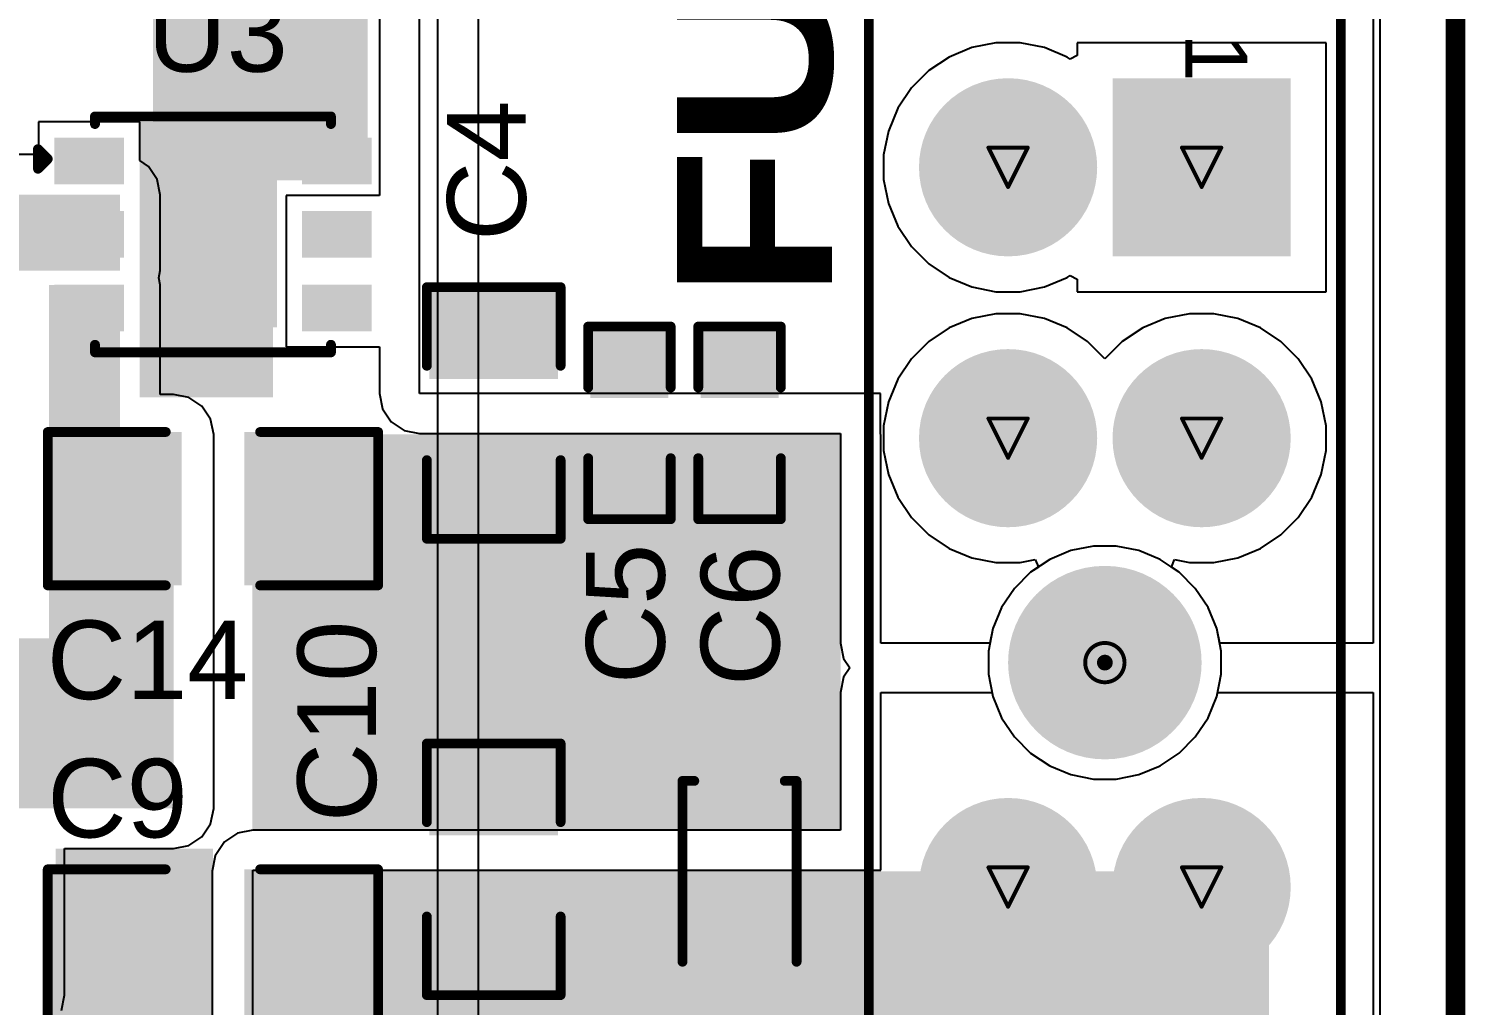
# Model space of a CAD drawing. Header units: inches. Extents: x -5 to 5258, y -4 to 5281.
# Drawn here: x 57.56 to 76.12, y 56.66 to 69.28 of the extents above; entities that cross this region are included whole.
import ezdxf

# ---------------------------------------------------------------- set-up
doc = ezdxf.new("R2010")
doc.units = ezdxf.units.IN
for name, color, linetype in [('Board Outline', 216, 'Continuous'), ('Bottom Layer', 5, 'Continuous'), ('Bottom Solder', 6, 'Continuous'), ('Drill Drawing', 1, 'Continuous'), ('Multi-Layer', 9, 'Continuous'), ('Pad Holes', 156, 'Continuous'), ('Top Layer', 1, 'Continuous'), ('Top Overlay', 2, 'Continuous'), ('Top Paste', 8, 'Continuous'), ('Top Solder', 216, 'Continuous')]:
    doc.layers.add(name, color=color, linetype=linetype)
doc.styles.add('Arial', font='', dxfattribs={"height": 0.2})
doc.styles.add('Arial Black_Bold', font='', dxfattribs={"height": 0.2})
doc.styles.get('Arial').set_extended_font_data('Arial')
doc.styles.get('Arial Black_Bold').set_extended_font_data('Arial Black', bold=True)

# ---------------------------------------------------------------- blocks, each defined once
blk = doc.blocks.new('DFN_6_3_3__12')
at = {"layer": 'Top Layer'}
for points in [[(-1.2, 1.2), (-1.2, 0.7), (-2, 0.7), (-2, 1.2)], [(0.775, 1.15), (0.775, -1.15), (-0.775, -1.15), (-0.775, 1.15)], [(2, 1.2), (2, 0.7), (1.2, 0.7), (1.2, 1.2)], [(-1.2, 0.25), (-1.2, -0.25), (-2, -0.25), (-2, 0.25)], [(2, 0.25), (2, -0.25), (1.2, -0.25), (1.2, 0.25)], [(-1.2, -0.7), (-1.2, -1.2), (-2, -1.2), (-2, -0.7)], [(2, -0.7), (2, -1.2), (1.2, -1.2), (1.2, -0.7)]]:
    blk.add_hatch(color=1, dxfattribs=at).paths.add_polyline_path(points)
at = {"layer": 'Top Paste'}
for points in [[(-1.2, 1.2), (-1.2, 0.7), (-2, 0.7), (-2, 1.2)], [(0.775, 1.15), (0.775, -1.15), (-0.775, -1.15), (-0.775, 1.15)], [(2, 1.2), (2, 0.7), (1.2, 0.7), (1.2, 1.2)], [(-1.2, 0.25), (-1.2, -0.25), (-2, -0.25), (-2, 0.25)], [(2, 0.25), (2, -0.25), (1.2, -0.25), (1.2, 0.25)], [(-1.2, -0.7), (-1.2, -1.2), (-2, -1.2), (-2, -0.7)], [(2, -0.7), (2, -1.2), (1.2, -1.2), (1.2, -0.7)]]:
    blk.add_hatch(color=8, dxfattribs=at).paths.add_polyline_path(points)
at = {"layer": 'Top Solder'}
for points in [[(-1.149, 1.251), (-1.149, 0.649), (-2.051, 0.649), (-2.051, 1.251)], [(0.826, 1.201), (0.826, -1.201), (-0.826, -1.201), (-0.826, 1.201)], [(2.051, 1.251), (2.051, 0.649), (1.149, 0.649), (1.149, 1.251)], [(-1.149, 0.301), (-1.149, -0.301), (-2.051, -0.301), (-2.051, 0.301)], [(2.051, 0.301), (2.051, -0.301), (1.149, -0.301), (1.149, 0.301)], [(-1.149, -0.649), (-1.149, -1.251), (-2.051, -1.251), (-2.051, -0.649)], [(2.051, -0.649), (2.051, -1.251), (1.149, -1.251), (1.149, -0.649)]]:
    blk.add_hatch(color=216, dxfattribs=at).paths.add_polyline_path(points)
at = {"layer": 'Top Overlay'}
for points in [[(-1.524, 1.524, 0.127, 0.127, 0), (0.381, 1.524, 0.127, 0.127, 0)], [(-1.524, 1.426, 0.127, 0.127, 0), (-1.524, 1.524, 0.127, 0.127, 0)], [(0.254, 1.524, 0.127, 0.127, 0), (1.524, 1.524, 0.127, 0.127, 0)], [(1.524, 1.426, 0.127, 0.127, 0), (1.524, 1.524, 0.127, 0.127, 0)], [(-2.26, 1.102, 0.127, 0.127, 0), (-2.133, 0.975, 0.127, 0.127, 0)], [(-2.26, 0.848, 0.127, 0.127, 0), (-2.26, 1.102, 0.127, 0.127, 0)], [(-2.26, 0.848, 0.127, 0.127, 0), (-2.133, 0.975, 0.127, 0.127, 0)], [(-1.524, -1.524, 0.127, 0.127, 0), (-1.524, -1.426, 0.127, 0.127, 0)], [(-1.524, -1.524, 0.127, 0.127, 0), (1.524, -1.524, 0.127, 0.127, 0)], [(1.524, -1.426, 0.127, 0.127, 0), (1.524, -1.524, 0.127, 0.127, 0)]]:
    blk.add_lwpolyline(points, format="xyseb", dxfattribs=at)
for points in [[(-1.556, 1.524, 0.0635, 0.0635, 1), (-1.492, 1.524, 0.0635, 0.0635, 1)], [(-1.556, 1.524, 0.0635, 0.0635, 1), (-1.492, 1.524, 0.0635, 0.0635, 1)], [(-1.556, 1.426, 0.0635, 0.0635, 1), (-1.492, 1.426, 0.0635, 0.0635, 1)], [(0.222, 1.524, 0.0635, 0.0635, 1), (0.286, 1.524, 0.0635, 0.0635, 1)], [(0.349, 1.524, 0.0635, 0.0635, 1), (0.413, 1.524, 0.0635, 0.0635, 1)], [(1.492, 1.524, 0.0635, 0.0635, 1), (1.556, 1.524, 0.0635, 0.0635, 1)], [(1.492, 1.524, 0.0635, 0.0635, 1), (1.556, 1.524, 0.0635, 0.0635, 1)], [(1.492, 1.426, 0.0635, 0.0635, 1), (1.556, 1.426, 0.0635, 0.0635, 1)], [(-2.292, 1.102, 0.0635, 0.0635, 1), (-2.229, 1.102, 0.0635, 0.0635, 1)], [(-2.292, 1.102, 0.0635, 0.0635, 1), (-2.229, 1.102, 0.0635, 0.0635, 1)], [(-2.165, 0.975, 0.0635, 0.0635, 1), (-2.102, 0.975, 0.0635, 0.0635, 1)], [(-2.165, 0.975, 0.0635, 0.0635, 1), (-2.102, 0.975, 0.0635, 0.0635, 1)], [(-2.292, 0.848, 0.0635, 0.0635, 1), (-2.229, 0.848, 0.0635, 0.0635, 1)], [(-2.292, 0.848, 0.0635, 0.0635, 1), (-2.229, 0.848, 0.0635, 0.0635, 1)], [(-1.556, -1.426, 0.0635, 0.0635, 1), (-1.492, -1.426, 0.0635, 0.0635, 1)], [(-1.556, -1.524, 0.0635, 0.0635, 1), (-1.492, -1.524, 0.0635, 0.0635, 1)], [(-1.556, -1.524, 0.0635, 0.0635, 1), (-1.492, -1.524, 0.0635, 0.0635, 1)], [(1.492, -1.426, 0.0635, 0.0635, 1), (1.556, -1.426, 0.0635, 0.0635, 1)], [(1.492, -1.524, 0.0635, 0.0635, 1), (1.556, -1.524, 0.0635, 0.0635, 1)], [(1.492, -1.524, 0.0635, 0.0635, 1), (1.556, -1.524, 0.0635, 0.0635, 1)]]:
    blk.add_lwpolyline(points, format="xyseb", close=True, dxfattribs=at)
blk = doc.blocks.new('178_6165_0002_116')
at = {"layer": 'Bottom Layer'}
blk.add_hatch(color=5, dxfattribs=at).paths.add_polyline_path([(-7.5, 2.35), (-5.3, 2.35), (-5.3, 0.15), (-7.5, 0.15)])
h = blk.add_hatch(color=5, dxfattribs=at)
edge = h.paths.add_edge_path()
edge.add_arc((-2.9, 1.25), 1.1, 0, 360)
h = blk.add_hatch(color=5, dxfattribs=at)
edge = h.paths.add_edge_path()
edge.add_arc((2.9, 1.25), 1.1, 0, 360)
h = blk.add_hatch(color=5, dxfattribs=at)
edge = h.paths.add_edge_path()
edge.add_arc((-6.4, -1.25), 1.1, 0, 360)
h = blk.add_hatch(color=5, dxfattribs=at)
edge = h.paths.add_edge_path()
edge.add_arc((-2.9, -1.25), 1.1, 0, 360)
h = blk.add_hatch(color=5, dxfattribs=at)
edge = h.paths.add_edge_path()
edge.add_arc((2.9, -1.25), 1.1, 0, 360)
at = {"layer": 'Bottom Solder'}
blk.add_hatch(color=6, dxfattribs=at).paths.add_polyline_path([(-7.551, 2.401), (-5.249, 2.401), (-5.249, 0.099), (-7.551, 0.099)])
h = blk.add_hatch(color=6, dxfattribs=at)
edge = h.paths.add_edge_path()
edge.add_arc((-2.9, 1.25), 1.151, 0, 360)
h = blk.add_hatch(color=6, dxfattribs=at)
edge = h.paths.add_edge_path()
edge.add_arc((2.9, 1.25), 1.151, 0, 360)
h = blk.add_hatch(color=6, dxfattribs=at)
edge = h.paths.add_edge_path()
edge.add_arc((0, 0), 0.102, 0, 360)
h = blk.add_hatch(color=6, dxfattribs=at)
edge = h.paths.add_edge_path()
edge.add_arc((-6.4, -1.25), 1.151, 0, 360)
h = blk.add_hatch(color=6, dxfattribs=at)
edge = h.paths.add_edge_path()
edge.add_arc((-2.9, -1.25), 1.151, 0, 360)
h = blk.add_hatch(color=6, dxfattribs=at)
edge = h.paths.add_edge_path()
edge.add_arc((2.9, -1.25), 1.151, 0, 360)
at = {"layer": 'Multi-Layer'}
blk.add_hatch(color=9, dxfattribs=at).paths.add_polyline_path([(-7.5, 2.35), (-5.3, 2.35), (-5.3, 0.15), (-7.5, 0.15)])
h = blk.add_hatch(color=9, dxfattribs=at)
edge = h.paths.add_edge_path()
edge.add_arc((-2.9, 1.25), 1.1, 0, 360)
h = blk.add_hatch(color=9, dxfattribs=at)
edge = h.paths.add_edge_path()
edge.add_arc((2.9, 1.25), 1.1, 0, 360)
h = blk.add_hatch(color=9, dxfattribs=at)
edge = h.paths.add_edge_path()
edge.add_arc((-6.4, -1.25), 1.1, 0, 360)
h = blk.add_hatch(color=9, dxfattribs=at)
edge = h.paths.add_edge_path()
edge.add_arc((-2.9, -1.25), 1.1, 0, 360)
h = blk.add_hatch(color=9, dxfattribs=at)
edge = h.paths.add_edge_path()
edge.add_arc((2.9, -1.25), 1.1, 0, 360)
at = {"layer": 'Pad Holes'}
h = blk.add_hatch(color=7, dxfattribs=at)
edge = h.paths.add_edge_path()
edge.add_arc((-6.4, 1.25), 0.75, 0, 360)
h = blk.add_hatch(color=7, dxfattribs=at)
edge = h.paths.add_edge_path()
edge.add_arc((-2.9, 1.25), 0.75, 0, 360)
h = blk.add_hatch(color=7, dxfattribs=at)
edge = h.paths.add_edge_path()
edge.add_arc((2.9, 1.25), 0.75, 0, 360)
h = blk.add_hatch(color=7, dxfattribs=at)
edge = h.paths.add_edge_path()
edge.add_arc((0, 0), 1.25, 0, 360)
h = blk.add_hatch(color=7, dxfattribs=at)
edge = h.paths.add_edge_path()
edge.add_arc((-6.4, -1.25), 0.75, 0, 360)
h = blk.add_hatch(color=7, dxfattribs=at)
edge = h.paths.add_edge_path()
edge.add_arc((-2.9, -1.25), 0.75, 0, 360)
h = blk.add_hatch(color=7, dxfattribs=at)
edge = h.paths.add_edge_path()
edge.add_arc((2.9, -1.25), 0.75, 0, 360)
at = {"layer": 'Top Layer'}
blk.add_hatch(color=1, dxfattribs=at).paths.add_polyline_path([(-7.5, 2.35), (-5.3, 2.35), (-5.3, 0.15), (-7.5, 0.15)])
h = blk.add_hatch(color=1, dxfattribs=at)
edge = h.paths.add_edge_path()
edge.add_arc((-2.9, 1.25), 1.1, 0, 360)
h = blk.add_hatch(color=1, dxfattribs=at)
edge = h.paths.add_edge_path()
edge.add_arc((2.9, 1.25), 1.1, 0, 360)
h = blk.add_hatch(color=1, dxfattribs=at)
edge = h.paths.add_edge_path()
edge.add_arc((-6.4, -1.25), 1.1, 0, 360)
h = blk.add_hatch(color=1, dxfattribs=at)
edge = h.paths.add_edge_path()
edge.add_arc((-2.9, -1.25), 1.1, 0, 360)
h = blk.add_hatch(color=1, dxfattribs=at)
edge = h.paths.add_edge_path()
edge.add_arc((2.9, -1.25), 1.1, 0, 360)
at = {"layer": 'Top Solder'}
blk.add_hatch(color=216, dxfattribs=at).paths.add_polyline_path([(-7.551, 2.401), (-5.249, 2.401), (-5.249, 0.099), (-7.551, 0.099)])
h = blk.add_hatch(color=216, dxfattribs=at)
edge = h.paths.add_edge_path()
edge.add_arc((-2.9, 1.25), 1.151, 0, 360)
h = blk.add_hatch(color=216, dxfattribs=at)
edge = h.paths.add_edge_path()
edge.add_arc((2.9, 1.25), 1.151, 0, 360)
h = blk.add_hatch(color=216, dxfattribs=at)
edge = h.paths.add_edge_path()
edge.add_arc((0, 0), 0.102, 0, 360)
h = blk.add_hatch(color=216, dxfattribs=at)
edge = h.paths.add_edge_path()
edge.add_arc((-6.4, -1.25), 1.151, 0, 360)
h = blk.add_hatch(color=216, dxfattribs=at)
edge = h.paths.add_edge_path()
edge.add_arc((-2.9, -1.25), 1.151, 0, 360)
h = blk.add_hatch(color=216, dxfattribs=at)
edge = h.paths.add_edge_path()
edge.add_arc((2.9, -1.25), 1.151, 0, 360)
at = {"layer": 'Top Overlay'}
for points in [[(10.033, 3.048, 0.127, 0.127, 0), (-10.033, 3.048, 0.127, 0.127, 0)], [(10.033, -3.048, 0.127, 0.127, 0), (-10.033, -3.048, 0.127, 0.127, 0)]]:
    blk.add_lwpolyline(points, format="xyseb", dxfattribs=at)
at = {"layer": 'Top Overlay', "style": 'Arial'}
blk.add_text('1', height=0.8, dxfattribs=at).set_placement((-8.128, 1.041))
blk = doc.blocks.new('SOD_123_129')
at = {"layer": 'Top Layer'}
for points in [[(-1.1, 0.45), (-1.1, -0.45), (-2.05, -0.45), (-2.05, 0.45)], [(2.05, 0.45), (2.05, -0.45), (1.1, -0.45), (1.1, 0.45)]]:
    blk.add_hatch(color=1, dxfattribs=at).paths.add_polyline_path(points)
at = {"layer": 'Top Overlay'}
for points in [[(0.965, 0.508), (2.819, 0.508), (2.819, 0.8), (0.965, 0.8)], [(2.119, -0.787), (2.819, -0.787), (2.819, 0.787), (2.119, 0.787)], [(0.965, -0.8), (2.819, -0.8), (2.819, -0.508), (0.965, -0.508)]]:
    blk.add_hatch(color=2, dxfattribs=at).paths.add_polyline_path(points)
at = {"layer": 'Top Paste'}
for points in [[(-1.1, 0.45), (-1.1, -0.45), (-2.05, -0.45), (-2.05, 0.45)], [(2.05, 0.45), (2.05, -0.45), (1.1, -0.45), (1.1, 0.45)]]:
    blk.add_hatch(color=8, dxfattribs=at).paths.add_polyline_path(points)
at = {"layer": 'Top Solder'}
for points in [[(-0.998, 0.552), (-0.998, -0.552), (-2.152, -0.552), (-2.152, 0.552)], [(2.152, 0.552), (2.152, -0.552), (0.998, -0.552), (0.998, 0.552)]]:
    blk.add_hatch(color=216, dxfattribs=at).paths.add_polyline_path(points)
at = {"layer": 'Top Overlay'}
for points in [[(-1.372, 0.584, 0.127, 0.127, 0), (-1.372, 0.737, 0.127, 0.127, 0)], [(0.965, 0.737, 0.127, 0.127, 0), (-1.372, 0.737, 0.127, 0.127, 0)], [(-1.372, -0.737, 0.127, 0.127, 0), (-1.372, -0.584, 0.127, 0.127, 0)], [(0.965, -0.737, 0.127, 0.127, 0), (-1.372, -0.737, 0.127, 0.127, 0)]]:
    blk.add_lwpolyline(points, format="xyseb", dxfattribs=at)
for points in [[(-1.403, 0.737, 0.0635, 0.0635, 1), (-1.34, 0.737, 0.0635, 0.0635, 1)], [(-1.403, 0.737, 0.0635, 0.0635, 1), (-1.34, 0.737, 0.0635, 0.0635, 1)], [(0.933, 0.737, 0.0635, 0.0635, 1), (0.997, 0.737, 0.0635, 0.0635, 1)], [(-1.403, 0.584, 0.0635, 0.0635, 1), (-1.34, 0.584, 0.0635, 0.0635, 1)], [(-1.403, -0.584, 0.0635, 0.0635, 1), (-1.34, -0.584, 0.0635, 0.0635, 1)], [(-1.403, -0.737, 0.0635, 0.0635, 1), (-1.34, -0.737, 0.0635, 0.0635, 1)], [(-1.403, -0.737, 0.0635, 0.0635, 1), (-1.34, -0.737, 0.0635, 0.0635, 1)], [(0.933, -0.737, 0.0635, 0.0635, 1), (0.997, -0.737, 0.0635, 0.0635, 1)]]:
    blk.add_lwpolyline(points, format="xyseb", close=True, dxfattribs=at)
blk = doc.blocks.new('C___1206_155')
at = {"layer": 'Top Layer'}
for points in [[(-2.032, 0.889), (-0.508, 0.889), (-0.508, -0.889), (-2.032, -0.889)], [(0.508, 0.889), (2.032, 0.889), (2.032, -0.889), (0.508, -0.889)]]:
    blk.add_hatch(color=1, dxfattribs=at).paths.add_polyline_path(points)
at = {"layer": 'Top Paste'}
for points in [[(-2.032, 0.889), (-0.508, 0.889), (-0.508, -0.889), (-2.032, -0.889)], [(0.508, 0.889), (2.032, 0.889), (2.032, -0.889), (0.508, -0.889)]]:
    blk.add_hatch(color=8, dxfattribs=at).paths.add_polyline_path(points)
at = {"layer": 'Top Solder'}
for points in [[(-2.134, 0.991), (-0.406, 0.991), (-0.406, -0.991), (-2.134, -0.991)], [(0.406, 0.991), (2.134, 0.991), (2.134, -0.991), (0.406, -0.991)]]:
    blk.add_hatch(color=216, dxfattribs=at).paths.add_polyline_path(points)
at = {"layer": 'Top Overlay'}
for points in [[(-2.134, -0.991, 0.127, 0.127, 0), (-2.134, 0.991, 0.127, 0.127, 0)], [(-0.61, 0.991, 0.127, 0.127, 0), (-2.134, 0.991, 0.127, 0.127, 0)], [(2.134, 0.991, 0.127, 0.127, 0), (0.61, 0.991, 0.127, 0.127, 0)], [(2.134, 0.991, 0.127, 0.127, 0), (2.134, -0.991, 0.127, 0.127, 0)], [(-0.61, -0.991, 0.127, 0.127, 0), (-2.134, -0.991, 0.127, 0.127, 0)], [(2.134, -0.991, 0.127, 0.127, 0), (0.61, -0.991, 0.127, 0.127, 0)]]:
    blk.add_lwpolyline(points, format="xyseb", dxfattribs=at)
for points in [[(-2.165, 0.991, 0.0635, 0.0635, 1), (-2.102, 0.991, 0.0635, 0.0635, 1)], [(-2.165, 0.991, 0.0635, 0.0635, 1), (-2.102, 0.991, 0.0635, 0.0635, 1)], [(-0.641, 0.991, 0.0635, 0.0635, 1), (-0.578, 0.991, 0.0635, 0.0635, 1)], [(0.578, 0.991, 0.0635, 0.0635, 1), (0.641, 0.991, 0.0635, 0.0635, 1)], [(2.102, 0.991, 0.0635, 0.0635, 1), (2.165, 0.991, 0.0635, 0.0635, 1)], [(2.102, 0.991, 0.0635, 0.0635, 1), (2.165, 0.991, 0.0635, 0.0635, 1)], [(-2.165, -0.991, 0.0635, 0.0635, 1), (-2.102, -0.991, 0.0635, 0.0635, 1)], [(-2.165, -0.991, 0.0635, 0.0635, 1), (-2.102, -0.991, 0.0635, 0.0635, 1)], [(-0.641, -0.991, 0.0635, 0.0635, 1), (-0.578, -0.991, 0.0635, 0.0635, 1)], [(0.578, -0.991, 0.0635, 0.0635, 1), (0.641, -0.991, 0.0635, 0.0635, 1)], [(2.102, -0.991, 0.0635, 0.0635, 1), (2.165, -0.991, 0.0635, 0.0635, 1)], [(2.102, -0.991, 0.0635, 0.0635, 1), (2.165, -0.991, 0.0635, 0.0635, 1)]]:
    blk.add_lwpolyline(points, format="xyseb", close=True, dxfattribs=at)
blk = doc.blocks.new('C___0805_159')
at = {"layer": 'Top Layer'}
for points in [[(-1.524, 0.762), (-0.508, 0.762), (-0.508, -0.762), (-1.524, -0.762)], [(0.508, 0.762), (1.524, 0.762), (1.524, -0.762), (0.508, -0.762)]]:
    blk.add_hatch(color=1, dxfattribs=at).paths.add_polyline_path(points)
at = {"layer": 'Top Paste'}
for points in [[(-1.524, 0.762), (-0.508, 0.762), (-0.508, -0.762), (-1.524, -0.762)], [(0.508, 0.762), (1.524, 0.762), (1.524, -0.762), (0.508, -0.762)]]:
    blk.add_hatch(color=8, dxfattribs=at).paths.add_polyline_path(points)
at = {"layer": 'Top Solder'}
for points in [[(-1.594, 0.832), (-0.438, 0.832), (-0.438, -0.832), (-1.594, -0.832)], [(0.438, 0.832), (1.594, 0.832), (1.594, -0.832), (0.438, -0.832)]]:
    blk.add_hatch(color=216, dxfattribs=at).paths.add_polyline_path(points)
at = {"layer": 'Top Overlay'}
for points in [[(-1.626, -0.864, 0.127, 0.127, 0), (-1.626, 0.864, 0.127, 0.127, 0)], [(-0.61, 0.864, 0.127, 0.127, 0), (-1.626, 0.864, 0.127, 0.127, 0)], [(1.626, 0.864, 0.127, 0.127, 0), (0.61, 0.864, 0.127, 0.127, 0)], [(1.626, -0.864, 0.127, 0.127, 0), (1.626, 0.864, 0.127, 0.127, 0)], [(-0.61, -0.864, 0.127, 0.127, 0), (-1.626, -0.864, 0.127, 0.127, 0)], [(1.626, -0.864, 0.127, 0.127, 0), (0.61, -0.864, 0.127, 0.127, 0)]]:
    blk.add_lwpolyline(points, format="xyseb", dxfattribs=at)
for points in [[(-1.657, 0.864, 0.0635, 0.0635, 1), (-1.594, 0.864, 0.0635, 0.0635, 1)], [(-1.657, 0.864, 0.0635, 0.0635, 1), (-1.594, 0.864, 0.0635, 0.0635, 1)], [(-0.641, 0.864, 0.0635, 0.0635, 1), (-0.578, 0.864, 0.0635, 0.0635, 1)], [(0.578, 0.864, 0.0635, 0.0635, 1), (0.641, 0.864, 0.0635, 0.0635, 1)], [(1.594, 0.864, 0.0635, 0.0635, 1), (1.657, 0.864, 0.0635, 0.0635, 1)], [(1.594, 0.864, 0.0635, 0.0635, 1), (1.657, 0.864, 0.0635, 0.0635, 1)], [(-1.657, -0.864, 0.0635, 0.0635, 1), (-1.594, -0.864, 0.0635, 0.0635, 1)], [(-1.657, -0.864, 0.0635, 0.0635, 1), (-1.594, -0.864, 0.0635, 0.0635, 1)], [(-0.641, -0.864, 0.0635, 0.0635, 1), (-0.578, -0.864, 0.0635, 0.0635, 1)], [(0.578, -0.864, 0.0635, 0.0635, 1), (0.641, -0.864, 0.0635, 0.0635, 1)], [(1.594, -0.864, 0.0635, 0.0635, 1), (1.657, -0.864, 0.0635, 0.0635, 1)], [(1.594, -0.864, 0.0635, 0.0635, 1), (1.657, -0.864, 0.0635, 0.0635, 1)]]:
    blk.add_lwpolyline(points, format="xyseb", close=True, dxfattribs=at)
blk = doc.blocks.new('C___1206_160')
at = {"layer": 'Top Layer'}
for points in [[(-2.032, 0.889), (-0.508, 0.889), (-0.508, -0.889), (-2.032, -0.889)], [(0.508, 0.889), (2.032, 0.889), (2.032, -0.889), (0.508, -0.889)]]:
    blk.add_hatch(color=1, dxfattribs=at).paths.add_polyline_path(points)
at = {"layer": 'Top Paste'}
for points in [[(-2.032, 0.889), (-0.508, 0.889), (-0.508, -0.889), (-2.032, -0.889)], [(0.508, 0.889), (2.032, 0.889), (2.032, -0.889), (0.508, -0.889)]]:
    blk.add_hatch(color=8, dxfattribs=at).paths.add_polyline_path(points)
at = {"layer": 'Top Solder'}
for points in [[(-2.134, 0.991), (-0.406, 0.991), (-0.406, -0.991), (-2.134, -0.991)], [(0.406, 0.991), (2.134, 0.991), (2.134, -0.991), (0.406, -0.991)]]:
    blk.add_hatch(color=216, dxfattribs=at).paths.add_polyline_path(points)
at = {"layer": 'Top Overlay'}
for points in [[(-2.134, -0.991, 0.127, 0.127, 0), (-2.134, 0.991, 0.127, 0.127, 0)], [(-2.134, 0.991, 0.127, 0.127, 0), (-0.61, 0.991, 0.127, 0.127, 0)], [(0.61, 0.991, 0.127, 0.127, 0), (2.134, 0.991, 0.127, 0.127, 0)], [(2.134, -0.991, 0.127, 0.127, 0), (2.134, 0.991, 0.127, 0.127, 0)], [(-2.134, -0.991, 0.127, 0.127, 0), (-0.61, -0.991, 0.127, 0.127, 0)], [(0.61, -0.991, 0.127, 0.127, 0), (2.134, -0.991, 0.127, 0.127, 0)]]:
    blk.add_lwpolyline(points, format="xyseb", dxfattribs=at)
for points in [[(-2.165, 0.991, 0.0635, 0.0635, 1), (-2.102, 0.991, 0.0635, 0.0635, 1)], [(-2.165, 0.991, 0.0635, 0.0635, 1), (-2.102, 0.991, 0.0635, 0.0635, 1)], [(-0.641, 0.991, 0.0635, 0.0635, 1), (-0.578, 0.991, 0.0635, 0.0635, 1)], [(0.578, 0.991, 0.0635, 0.0635, 1), (0.641, 0.991, 0.0635, 0.0635, 1)], [(2.102, 0.991, 0.0635, 0.0635, 1), (2.165, 0.991, 0.0635, 0.0635, 1)], [(2.102, 0.991, 0.0635, 0.0635, 1), (2.165, 0.991, 0.0635, 0.0635, 1)], [(-2.165, -0.991, 0.0635, 0.0635, 1), (-2.102, -0.991, 0.0635, 0.0635, 1)], [(-2.165, -0.991, 0.0635, 0.0635, 1), (-2.102, -0.991, 0.0635, 0.0635, 1)], [(-0.641, -0.991, 0.0635, 0.0635, 1), (-0.578, -0.991, 0.0635, 0.0635, 1)], [(0.578, -0.991, 0.0635, 0.0635, 1), (0.641, -0.991, 0.0635, 0.0635, 1)], [(2.102, -0.991, 0.0635, 0.0635, 1), (2.165, -0.991, 0.0635, 0.0635, 1)], [(2.102, -0.991, 0.0635, 0.0635, 1), (2.165, -0.991, 0.0635, 0.0635, 1)]]:
    blk.add_lwpolyline(points, format="xyseb", close=True, dxfattribs=at)
blk = doc.blocks.new('C___0603_163')
at = {"layer": 'Top Layer'}
for points in [[(-0.381, 0.445), (-0.381, -0.445), (-1.143, -0.445), (-1.143, 0.445)], [(1.143, 0.445), (1.143, -0.445), (0.381, -0.445), (0.381, 0.445)]]:
    blk.add_hatch(color=1, dxfattribs=at).paths.add_polyline_path(points)
at = {"layer": 'Top Paste'}
for points in [[(-0.381, 0.445), (-0.381, -0.445), (-1.143, -0.445), (-1.143, 0.445)], [(1.143, 0.445), (1.143, -0.445), (0.381, -0.445), (0.381, 0.445)]]:
    blk.add_hatch(color=8, dxfattribs=at).paths.add_polyline_path(points)
at = {"layer": 'Top Solder'}
for points in [[(-0.321, 0.504), (-0.321, -0.504), (-1.203, -0.504), (-1.203, 0.504)], [(1.203, 0.504), (1.203, -0.504), (0.321, -0.504), (0.321, 0.504)]]:
    blk.add_hatch(color=216, dxfattribs=at).paths.add_polyline_path(points)
at = {"layer": 'Top Overlay'}
for points in [[(-1.245, 0.533, 0.127, 0.127, 0), (-0.457, 0.533, 0.127, 0.127, 0)], [(-1.245, 0.533, 0.127, 0.127, 0), (-1.245, -0.533, 0.127, 0.127, 0)], [(0.457, 0.533, 0.127, 0.127, 0), (1.245, 0.533, 0.127, 0.127, 0)], [(1.245, 0.533, 0.127, 0.127, 0), (1.245, -0.533, 0.127, 0.127, 0)], [(-1.245, -0.533, 0.127, 0.127, 0), (-0.457, -0.533, 0.127, 0.127, 0)], [(0.457, -0.533, 0.127, 0.127, 0), (1.245, -0.533, 0.127, 0.127, 0)]]:
    blk.add_lwpolyline(points, format="xyseb", dxfattribs=at)
for points in [[(-1.276, 0.533, 0.0635, 0.0635, 1), (-1.213, 0.533, 0.0635, 0.0635, 1)], [(-1.276, 0.533, 0.0635, 0.0635, 1), (-1.213, 0.533, 0.0635, 0.0635, 1)], [(-0.489, 0.533, 0.0635, 0.0635, 1), (-0.425, 0.533, 0.0635, 0.0635, 1)], [(0.425, 0.533, 0.0635, 0.0635, 1), (0.489, 0.533, 0.0635, 0.0635, 1)], [(1.213, 0.533, 0.0635, 0.0635, 1), (1.276, 0.533, 0.0635, 0.0635, 1)], [(1.213, 0.533, 0.0635, 0.0635, 1), (1.276, 0.533, 0.0635, 0.0635, 1)], [(-1.276, -0.533, 0.0635, 0.0635, 1), (-1.213, -0.533, 0.0635, 0.0635, 1)], [(-1.276, -0.533, 0.0635, 0.0635, 1), (-1.213, -0.533, 0.0635, 0.0635, 1)], [(-0.489, -0.533, 0.0635, 0.0635, 1), (-0.425, -0.533, 0.0635, 0.0635, 1)], [(0.425, -0.533, 0.0635, 0.0635, 1), (0.489, -0.533, 0.0635, 0.0635, 1)], [(1.213, -0.533, 0.0635, 0.0635, 1), (1.276, -0.533, 0.0635, 0.0635, 1)], [(1.213, -0.533, 0.0635, 0.0635, 1), (1.276, -0.533, 0.0635, 0.0635, 1)]]:
    blk.add_lwpolyline(points, format="xyseb", close=True, dxfattribs=at)
blk = doc.blocks.new('C___0603_164')
at = {"layer": 'Top Layer'}
for points in [[(-0.381, 0.445), (-0.381, -0.445), (-1.143, -0.445), (-1.143, 0.445)], [(1.143, 0.445), (1.143, -0.445), (0.381, -0.445), (0.381, 0.445)]]:
    blk.add_hatch(color=1, dxfattribs=at).paths.add_polyline_path(points)
at = {"layer": 'Top Paste'}
for points in [[(-0.381, 0.445), (-0.381, -0.445), (-1.143, -0.445), (-1.143, 0.445)], [(1.143, 0.445), (1.143, -0.445), (0.381, -0.445), (0.381, 0.445)]]:
    blk.add_hatch(color=8, dxfattribs=at).paths.add_polyline_path(points)
at = {"layer": 'Top Solder'}
for points in [[(-0.321, 0.504), (-0.321, -0.504), (-1.203, -0.504), (-1.203, 0.504)], [(1.203, 0.504), (1.203, -0.504), (0.321, -0.504), (0.321, 0.504)]]:
    blk.add_hatch(color=216, dxfattribs=at).paths.add_polyline_path(points)
at = {"layer": 'Top Overlay'}
for points in [[(-1.245, 0.533, 0.127, 0.127, 0), (-0.457, 0.533, 0.127, 0.127, 0)], [(-1.245, 0.533, 0.127, 0.127, 0), (-1.245, -0.533, 0.127, 0.127, 0)], [(0.457, 0.533, 0.127, 0.127, 0), (1.245, 0.533, 0.127, 0.127, 0)], [(1.245, 0.533, 0.127, 0.127, 0), (1.245, -0.533, 0.127, 0.127, 0)], [(-1.245, -0.533, 0.127, 0.127, 0), (-0.457, -0.533, 0.127, 0.127, 0)], [(0.457, -0.533, 0.127, 0.127, 0), (1.245, -0.533, 0.127, 0.127, 0)]]:
    blk.add_lwpolyline(points, format="xyseb", dxfattribs=at)
for points in [[(-1.276, 0.533, 0.0635, 0.0635, 1), (-1.213, 0.533, 0.0635, 0.0635, 1)], [(-1.276, 0.533, 0.0635, 0.0635, 1), (-1.213, 0.533, 0.0635, 0.0635, 1)], [(-0.489, 0.533, 0.0635, 0.0635, 1), (-0.425, 0.533, 0.0635, 0.0635, 1)], [(0.425, 0.533, 0.0635, 0.0635, 1), (0.489, 0.533, 0.0635, 0.0635, 1)], [(1.213, 0.533, 0.0635, 0.0635, 1), (1.276, 0.533, 0.0635, 0.0635, 1)], [(1.213, 0.533, 0.0635, 0.0635, 1), (1.276, 0.533, 0.0635, 0.0635, 1)], [(-1.276, -0.533, 0.0635, 0.0635, 1), (-1.213, -0.533, 0.0635, 0.0635, 1)], [(-1.276, -0.533, 0.0635, 0.0635, 1), (-1.213, -0.533, 0.0635, 0.0635, 1)], [(-0.489, -0.533, 0.0635, 0.0635, 1), (-0.425, -0.533, 0.0635, 0.0635, 1)], [(0.425, -0.533, 0.0635, 0.0635, 1), (0.489, -0.533, 0.0635, 0.0635, 1)], [(1.213, -0.533, 0.0635, 0.0635, 1), (1.276, -0.533, 0.0635, 0.0635, 1)], [(1.213, -0.533, 0.0635, 0.0635, 1), (1.276, -0.533, 0.0635, 0.0635, 1)]]:
    blk.add_lwpolyline(points, format="xyseb", close=True, dxfattribs=at)
blk = doc.blocks.new('C___0805_165')
at = {"layer": 'Top Layer'}
for points in [[(-1.524, 0.762), (-0.508, 0.762), (-0.508, -0.762), (-1.524, -0.762)], [(0.508, 0.762), (1.524, 0.762), (1.524, -0.762), (0.508, -0.762)]]:
    blk.add_hatch(color=1, dxfattribs=at).paths.add_polyline_path(points)
at = {"layer": 'Top Paste'}
for points in [[(-1.524, 0.762), (-0.508, 0.762), (-0.508, -0.762), (-1.524, -0.762)], [(0.508, 0.762), (1.524, 0.762), (1.524, -0.762), (0.508, -0.762)]]:
    blk.add_hatch(color=8, dxfattribs=at).paths.add_polyline_path(points)
at = {"layer": 'Top Solder'}
for points in [[(-1.594, 0.832), (-0.438, 0.832), (-0.438, -0.832), (-1.594, -0.832)], [(0.438, 0.832), (1.594, 0.832), (1.594, -0.832), (0.438, -0.832)]]:
    blk.add_hatch(color=216, dxfattribs=at).paths.add_polyline_path(points)
at = {"layer": 'Top Overlay'}
for points in [[(-1.626, 0.864, 0.127, 0.127, 0), (-1.626, -0.864, 0.127, 0.127, 0)], [(-1.626, 0.864, 0.127, 0.127, 0), (-0.61, 0.864, 0.127, 0.127, 0)], [(0.61, 0.864, 0.127, 0.127, 0), (1.626, 0.864, 0.127, 0.127, 0)], [(1.626, 0.864, 0.127, 0.127, 0), (1.626, -0.864, 0.127, 0.127, 0)], [(-1.626, -0.864, 0.127, 0.127, 0), (-0.61, -0.864, 0.127, 0.127, 0)], [(0.61, -0.864, 0.127, 0.127, 0), (1.626, -0.864, 0.127, 0.127, 0)]]:
    blk.add_lwpolyline(points, format="xyseb", dxfattribs=at)
for points in [[(-1.657, 0.864, 0.0635, 0.0635, 1), (-1.594, 0.864, 0.0635, 0.0635, 1)], [(-1.657, 0.864, 0.0635, 0.0635, 1), (-1.594, 0.864, 0.0635, 0.0635, 1)], [(-0.641, 0.864, 0.0635, 0.0635, 1), (-0.578, 0.864, 0.0635, 0.0635, 1)], [(0.578, 0.864, 0.0635, 0.0635, 1), (0.641, 0.864, 0.0635, 0.0635, 1)], [(1.594, 0.864, 0.0635, 0.0635, 1), (1.657, 0.864, 0.0635, 0.0635, 1)], [(1.594, 0.864, 0.0635, 0.0635, 1), (1.657, 0.864, 0.0635, 0.0635, 1)], [(-1.657, -0.864, 0.0635, 0.0635, 1), (-1.594, -0.864, 0.0635, 0.0635, 1)], [(-1.657, -0.864, 0.0635, 0.0635, 1), (-1.594, -0.864, 0.0635, 0.0635, 1)], [(-0.641, -0.864, 0.0635, 0.0635, 1), (-0.578, -0.864, 0.0635, 0.0635, 1)], [(0.578, -0.864, 0.0635, 0.0635, 1), (0.641, -0.864, 0.0635, 0.0635, 1)], [(1.594, -0.864, 0.0635, 0.0635, 1), (1.657, -0.864, 0.0635, 0.0635, 1)], [(1.594, -0.864, 0.0635, 0.0635, 1), (1.657, -0.864, 0.0635, 0.0635, 1)]]:
    blk.add_lwpolyline(points, format="xyseb", close=True, dxfattribs=at)

msp = doc.modelspace()

# ---------------------------------------------------------------- hatches: boundary and pattern name
at = {"layer": 'Top Layer'}
for points in [[(59.166, 67.324), (61.941, 67.324), (61.941, 69.667), (59.166, 69.667)], [(58.995, 64.518), (60.716, 64.518), (60.716, 68.078), (58.995, 68.078)], [(52.765, 66.157), (58.741, 66.157), (58.741, 67.137), (52.765, 67.137)], [(57.823, 62.572), (58.741, 62.572), (58.741, 65.972), (57.823, 65.972)], [(57.823, 59.207), (59.433, 59.207), (59.433, 64.039), (57.823, 64.039)], [(60.449, 58.928), (68.049, 58.928), (68.049, 64.039), (60.449, 64.039)], [(49.343, 59.207), (59.432, 59.207), (59.432, 61.405), (49.343, 61.405)], [(57.908, 55.196), (59.94, 55.196), (59.94, 58.689), (57.908, 58.689)], [(57.908, 55.196), (59.432, 55.196), (59.432, 58.572), (57.908, 58.572)], [(60.448, 55.196), (73.584, 55.196), (73.584, 58.395), (60.448, 58.395)]]:
    msp.add_hatch(color=1, dxfattribs=at).paths.add_polyline_path(points)

# ---------------------------------------------------------------- linework, layer by layer
at = {"layer": 'Board Outline'}
msp.add_lwpolyline([(75.991, -3.991, 0.254, 0.254, 0), (75.991, 106.009, 0.254, 0.254, 0)], format="xyseb", dxfattribs=at)
at = {"layer": 'Bottom Layer'}
for p, q in [((75.016, 83.566), (75.016, 5.813)), ((63.373, 26.715), (63.373, 76.438)), ((62.84, 70.304), (62.84, 61.833)), ((69.743, 69.038), (69.45, 68.916)), ((70.054, 69.099), (69.743, 69.038)), ((70.37, 69.099), (70.054, 69.099)), ((70.681, 69.038), (70.37, 69.099)), ((70.974, 68.916), (70.681, 69.038)), ((74.32, 69.099), (71.104, 69.099)), ((71.104, 69.099), (71.104, 68.937)), ((74.32, 65.883), (74.32, 69.099)), ((69.45, 68.916), (69.187, 68.74)), ((71.015, 68.889), (70.974, 68.916)), ((71.104, 68.937), (71.015, 68.889)), ((69.187, 68.74), (68.963, 68.516)), ((68.963, 68.516), (68.787, 68.253)), ((68.787, 68.253), (68.666, 67.96)), ((68.666, 67.96), (68.604, 67.65)), ((68.604, 67.65), (68.604, 67.333)), ((68.604, 67.333), (68.666, 67.022)), ((68.666, 67.022), (68.787, 66.73)), ((68.787, 66.73), (68.963, 66.466)), ((68.963, 66.466), (69.187, 66.242)), ((69.187, 66.242), (69.45, 66.066)), ((69.45, 66.066), (69.743, 65.945)), ((70.681, 65.945), (70.974, 66.066)), ((70.974, 66.066), (71.015, 66.094)), ((71.015, 66.094), (71.104, 66.046)), ((69.743, 65.945), (70.054, 65.883)), ((70.054, 65.883), (70.37, 65.883)), ((70.37, 65.883), (70.681, 65.945)), ((71.104, 66.046), (71.104, 65.883)), ((71.104, 65.883), (74.32, 65.883)), ((69.743, 65.537), (69.45, 65.416)), ((70.054, 65.599), (69.743, 65.537)), ((70.37, 65.599), (70.054, 65.599)), ((70.681, 65.537), (70.37, 65.599)), ((70.974, 65.416), (70.681, 65.537)), ((72.243, 65.537), (71.951, 65.416)), ((72.554, 65.599), (72.243, 65.537)), ((72.871, 65.599), (72.554, 65.599)), ((73.181, 65.537), (72.871, 65.599)), ((73.474, 65.416), (73.181, 65.537)), ((69.45, 65.416), (69.187, 65.24)), ((71.237, 65.24), (70.974, 65.416)), ((71.951, 65.416), (71.687, 65.24)), ((73.737, 65.24), (73.474, 65.416)), ((69.187, 65.24), (68.963, 65.016)), ((71.394, 65.083), (71.237, 65.24)), ((71.687, 65.24), (71.53, 65.083)), ((73.961, 65.016), (73.737, 65.24)), ((68.963, 65.016), (68.787, 64.753)), ((71.462, 65.017), (71.394, 65.083)), ((71.53, 65.083), (71.462, 65.017)), ((74.137, 64.753), (73.961, 65.016)), ((68.787, 64.753), (68.666, 64.46)), ((74.258, 64.46), (74.137, 64.753)), ((68.666, 64.46), (68.604, 64.15)), ((74.32, 64.15), (74.258, 64.46)), ((68.604, 64.15), (68.604, 63.833)), ((74.32, 63.833), (74.32, 64.15)), ((68.604, 63.833), (68.666, 63.522)), ((74.258, 63.522), (74.32, 63.833)), ((68.666, 63.522), (68.787, 63.23)), ((74.137, 63.23), (74.258, 63.522)), ((68.787, 63.23), (68.963, 62.966)), ((73.961, 62.966), (74.137, 63.23)), ((68.963, 62.966), (69.187, 62.742)), ((73.737, 62.742), (73.961, 62.966)), ((69.187, 62.742), (69.45, 62.566)), ((73.474, 62.566), (73.737, 62.742)), ((69.45, 62.566), (69.743, 62.445)), ((73.181, 62.445), (73.474, 62.566)), ((69.743, 62.445), (70.054, 62.383)), ((70.054, 62.383), (70.37, 62.383)), ((70.37, 62.383), (70.563, 62.422)), ((70.563, 62.422), (70.603, 62.326)), ((72.322, 62.326), (72.362, 62.422)), ((72.362, 62.422), (72.554, 62.383)), ((72.554, 62.383), (72.871, 62.383)), ((72.871, 62.383), (73.181, 62.445)), ((70.503, 62.26), (70.294, 62.05)), ((70.603, 62.326), (70.503, 62.26)), ((72.421, 62.26), (72.322, 62.326)), ((72.63, 62.05), (72.421, 62.26)), ((70.294, 62.05), (70.129, 61.804)), ((72.795, 61.804), (72.63, 62.05)), ((62.84, 61.833), (62.84, 60.294)), ((70.129, 61.804), (70.016, 61.53)), ((72.908, 61.53), (72.795, 61.804)), ((70.016, 61.53), (69.958, 61.24)), ((72.966, 61.24), (72.908, 61.53)), ((69.958, 61.24), (69.958, 60.943)), ((72.966, 60.943), (72.966, 61.24)), ((69.958, 60.943), (70.016, 60.653)), ((72.908, 60.653), (72.966, 60.943)), ((70.016, 60.653), (70.129, 60.379)), ((72.795, 60.379), (72.908, 60.653)), ((70.129, 60.379), (70.294, 60.133)), ((72.63, 60.133), (72.795, 60.379)), ((62.84, 60.294), (62.84, 59.029)), ((70.294, 60.133), (70.503, 59.923)), ((72.421, 59.923), (72.63, 60.133)), ((70.503, 59.923), (70.75, 59.759)), ((70.75, 59.759), (71.024, 59.645)), ((71.901, 59.645), (72.175, 59.759)), ((72.175, 59.759), (72.421, 59.923)), ((71.024, 59.645), (71.314, 59.587)), ((71.314, 59.587), (71.61, 59.587)), ((71.61, 59.587), (71.901, 59.645)), ((62.84, 59.029), (62.84, 56.463))]:
    msp.add_line(p, q, dxfattribs=at)
at = {"layer": 'Drill Drawing'}
for points in [[(69.958, 67.745, 0.0508, 0.0508, 0), (70.466, 67.745, 0.0508, 0.0508, 0)], [(69.958, 67.745, 0.0508, 0.0508, 0), (70.212, 67.237, 0.0508, 0.0508, 0)], [(70.212, 67.237, 0.0508, 0.0508, 0), (70.466, 67.745, 0.0508, 0.0508, 0)], [(72.458, 67.745, 0.0508, 0.0508, 0), (72.966, 67.745, 0.0508, 0.0508, 0)], [(72.458, 67.745, 0.0508, 0.0508, 0), (72.712, 67.237, 0.0508, 0.0508, 0)], [(72.712, 67.237, 0.0508, 0.0508, 0), (72.966, 67.745, 0.0508, 0.0508, 0)], [(69.958, 64.245, 0.0508, 0.0508, 0), (70.466, 64.245, 0.0508, 0.0508, 0)], [(69.958, 64.245, 0.0508, 0.0508, 0), (70.212, 63.737, 0.0508, 0.0508, 0)], [(70.212, 63.737, 0.0508, 0.0508, 0), (70.466, 64.245, 0.0508, 0.0508, 0)], [(72.458, 64.245, 0.0508, 0.0508, 0), (72.966, 64.245, 0.0508, 0.0508, 0)], [(72.458, 64.245, 0.0508, 0.0508, 0), (72.712, 63.737, 0.0508, 0.0508, 0)], [(72.712, 63.737, 0.0508, 0.0508, 0), (72.966, 64.245, 0.0508, 0.0508, 0)], [(69.958, 58.445, 0.0508, 0.0508, 0), (70.466, 58.445, 0.0508, 0.0508, 0)], [(69.958, 58.445, 0.0508, 0.0508, 0), (70.212, 57.937, 0.0508, 0.0508, 0)], [(70.212, 57.937, 0.0508, 0.0508, 0), (70.466, 58.445, 0.0508, 0.0508, 0)], [(72.458, 58.445, 0.0508, 0.0508, 0), (72.966, 58.445, 0.0508, 0.0508, 0)], [(72.458, 58.445, 0.0508, 0.0508, 0), (72.712, 57.937, 0.0508, 0.0508, 0)], [(72.712, 57.937, 0.0508, 0.0508, 0), (72.966, 58.445, 0.0508, 0.0508, 0)]]:
    msp.add_lwpolyline(points, format="xyseb", dxfattribs=at)
for points in [[(69.945, 67.745, 0.0254, 0.0254, 1), (69.971, 67.745, 0.0254, 0.0254, 1)], [(69.945, 67.745, 0.0254, 0.0254, 1), (69.971, 67.745, 0.0254, 0.0254, 1)], [(70.453, 67.745, 0.0254, 0.0254, 1), (70.479, 67.745, 0.0254, 0.0254, 1)], [(70.453, 67.745, 0.0254, 0.0254, 1), (70.479, 67.745, 0.0254, 0.0254, 1)], [(72.445, 67.745, 0.0254, 0.0254, 1), (72.471, 67.745, 0.0254, 0.0254, 1)], [(72.445, 67.745, 0.0254, 0.0254, 1), (72.471, 67.745, 0.0254, 0.0254, 1)], [(72.953, 67.745, 0.0254, 0.0254, 1), (72.979, 67.745, 0.0254, 0.0254, 1)], [(72.953, 67.745, 0.0254, 0.0254, 1), (72.979, 67.745, 0.0254, 0.0254, 1)], [(70.199, 67.237, 0.0254, 0.0254, 1), (70.225, 67.237, 0.0254, 0.0254, 1)], [(70.199, 67.237, 0.0254, 0.0254, 1), (70.225, 67.237, 0.0254, 0.0254, 1)], [(72.699, 67.237, 0.0254, 0.0254, 1), (72.725, 67.237, 0.0254, 0.0254, 1)], [(72.699, 67.237, 0.0254, 0.0254, 1), (72.725, 67.237, 0.0254, 0.0254, 1)], [(69.945, 64.245, 0.0254, 0.0254, 1), (69.971, 64.245, 0.0254, 0.0254, 1)], [(69.945, 64.245, 0.0254, 0.0254, 1), (69.971, 64.245, 0.0254, 0.0254, 1)], [(70.453, 64.245, 0.0254, 0.0254, 1), (70.479, 64.245, 0.0254, 0.0254, 1)], [(70.453, 64.245, 0.0254, 0.0254, 1), (70.479, 64.245, 0.0254, 0.0254, 1)], [(72.445, 64.245, 0.0254, 0.0254, 1), (72.471, 64.245, 0.0254, 0.0254, 1)], [(72.445, 64.245, 0.0254, 0.0254, 1), (72.471, 64.245, 0.0254, 0.0254, 1)], [(72.953, 64.245, 0.0254, 0.0254, 1), (72.979, 64.245, 0.0254, 0.0254, 1)], [(72.953, 64.245, 0.0254, 0.0254, 1), (72.979, 64.245, 0.0254, 0.0254, 1)], [(70.199, 63.737, 0.0254, 0.0254, 1), (70.225, 63.737, 0.0254, 0.0254, 1)], [(70.199, 63.737, 0.0254, 0.0254, 1), (70.225, 63.737, 0.0254, 0.0254, 1)], [(72.699, 63.737, 0.0254, 0.0254, 1), (72.725, 63.737, 0.0254, 0.0254, 1)], [(72.699, 63.737, 0.0254, 0.0254, 1), (72.725, 63.737, 0.0254, 0.0254, 1)], [(71.716, 61.091, 0.0508, 0.0508, 1), (71.208, 61.091, 0.0508, 0.0508, 1)], [(71.196, 61.091, 0.0254, 0.0254, 1), (71.221, 61.091, 0.0254, 0.0254, 1)], [(71.704, 61.091, 0.0254, 0.0254, 1), (71.729, 61.091, 0.0254, 0.0254, 1)], [(69.945, 58.445, 0.0254, 0.0254, 1), (69.971, 58.445, 0.0254, 0.0254, 1)], [(69.945, 58.445, 0.0254, 0.0254, 1), (69.971, 58.445, 0.0254, 0.0254, 1)], [(70.453, 58.445, 0.0254, 0.0254, 1), (70.479, 58.445, 0.0254, 0.0254, 1)], [(70.453, 58.445, 0.0254, 0.0254, 1), (70.479, 58.445, 0.0254, 0.0254, 1)], [(72.445, 58.445, 0.0254, 0.0254, 1), (72.471, 58.445, 0.0254, 0.0254, 1)], [(72.445, 58.445, 0.0254, 0.0254, 1), (72.471, 58.445, 0.0254, 0.0254, 1)], [(72.953, 58.445, 0.0254, 0.0254, 1), (72.979, 58.445, 0.0254, 0.0254, 1)], [(72.953, 58.445, 0.0254, 0.0254, 1), (72.979, 58.445, 0.0254, 0.0254, 1)], [(70.199, 57.937, 0.0254, 0.0254, 1), (70.225, 57.937, 0.0254, 0.0254, 1)], [(70.199, 57.937, 0.0254, 0.0254, 1), (70.225, 57.937, 0.0254, 0.0254, 1)], [(72.699, 57.937, 0.0254, 0.0254, 1), (72.725, 57.937, 0.0254, 0.0254, 1)], [(72.699, 57.937, 0.0254, 0.0254, 1), (72.725, 57.937, 0.0254, 0.0254, 1)]]:
    msp.add_lwpolyline(points, format="xyseb", close=True, dxfattribs=at)
at = {"layer": 'Top Layer'}
for p, q in [((74.93, 76.353), (74.93, 61.341)), ((62.611, 64.57), (62.611, 70.993)), ((62.093, 70.475), (62.093, 67.128)), ((58.995, 68.078), (57.687, 68.078)), ((57.687, 68.078), (57.687, 67.655)), ((58.995, 67.578), (58.995, 68.078)), ((57.687, 67.655), (54.983, 67.655)), ((59.107, 67.503), (58.995, 67.578)), ((59.219, 67.335), (59.107, 67.503)), ((59.259, 67.137), (59.219, 67.335)), ((59.259, 66.157), (59.259, 67.137)), ((62.093, 67.128), (60.887, 67.128)), ((60.887, 67.128), (60.887, 66.12)), ((59.24, 66.064), (59.259, 66.157)), ((59.259, 65.972), (59.24, 66.064)), ((60.887, 66.12), (60.887, 65.17)), ((59.259, 64.557), (59.259, 65.972)), ((60.887, 65.17), (62.093, 65.17)), ((62.093, 65.17), (62.093, 64.57)), ((59.433, 64.557), (59.259, 64.557)), ((59.631, 64.518), (59.433, 64.557)), ((59.799, 64.406), (59.631, 64.518)), ((59.911, 64.238), (59.799, 64.406)), ((62.093, 64.57), (62.132, 64.372)), ((68.566, 64.57), (62.611, 64.57)), ((68.566, 64.042), (68.566, 64.57)), ((59.951, 64.039), (59.911, 64.238)), ((62.132, 64.372), (62.245, 64.204)), ((59.951, 59.207), (59.951, 64.039)), ((62.245, 64.204), (62.413, 64.092)), ((62.413, 64.092), (62.611, 64.052)), ((62.611, 64.052), (68.048, 64.052)), ((68.048, 64.052), (68.048, 64.042)), ((68.048, 64.042), (68.049, 64.039)), ((68.049, 64.039), (68.049, 61.341)), ((68.567, 64.039), (68.566, 64.042)), ((68.567, 61.341), (68.567, 64.039)), ((71.024, 62.538), (70.75, 62.424)), ((71.314, 62.595), (71.024, 62.538)), ((71.61, 62.595), (71.314, 62.595)), ((71.901, 62.538), (71.61, 62.595)), ((72.175, 62.424), (71.901, 62.538)), ((70.75, 62.424), (70.503, 62.26)), ((72.421, 62.26), (72.175, 62.424)), ((70.503, 62.26), (70.294, 62.05)), ((72.63, 62.05), (72.421, 62.26)), ((70.294, 62.05), (70.129, 61.804)), ((72.795, 61.804), (72.63, 62.05)), ((70.129, 61.804), (70.016, 61.53)), ((72.908, 61.53), (72.795, 61.804)), ((70.016, 61.53), (69.978, 61.341)), ((72.946, 61.341), (72.908, 61.53)), ((68.049, 61.341), (68.088, 61.143)), ((69.978, 61.341), (68.567, 61.341)), ((74.93, 61.341), (72.946, 61.341)), ((68.088, 61.143), (68.168, 61.023)), ((68.088, 60.904), (68.049, 60.706)), ((68.168, 61.023), (68.088, 60.904)), ((68.049, 60.706), (68.049, 58.927)), ((68.567, 58.409), (68.567, 60.706)), ((68.567, 60.706), (70.005, 60.706)), ((70.005, 60.706), (70.016, 60.653)), ((72.908, 60.653), (72.919, 60.706)), ((72.919, 60.706), (74.93, 60.706)), ((74.93, 60.706), (74.93, 53.213)), ((70.016, 60.653), (70.129, 60.379)), ((72.795, 60.379), (72.908, 60.653)), ((70.129, 60.379), (70.294, 60.133)), ((72.63, 60.133), (72.795, 60.379)), ((70.294, 60.133), (70.503, 59.923)), ((72.421, 59.923), (72.63, 60.133)), ((70.503, 59.923), (70.75, 59.759)), ((70.75, 59.759), (71.024, 59.645)), ((71.901, 59.645), (72.175, 59.759)), ((72.175, 59.759), (72.421, 59.923)), ((71.024, 59.645), (71.314, 59.587)), ((71.314, 59.587), (71.61, 59.587)), ((71.61, 59.587), (71.901, 59.645)), ((59.911, 59.009), (59.951, 59.207)), ((59.631, 58.729), (59.799, 58.841)), ((59.799, 58.841), (59.911, 59.009)), ((60.26, 58.888), (60.092, 58.775)), ((60.458, 58.927), (60.26, 58.888)), ((68.049, 58.927), (60.458, 58.927)), ((58.024, 56.794), (58.024, 58.689)), ((58.024, 58.689), (59.433, 58.689)), ((59.433, 58.689), (59.631, 58.729)), ((60.082, 58.761), (59.969, 58.593)), ((60.092, 58.775), (60.082, 58.761)), ((60.082, 58.761), (60.082, 58.761)), ((59.969, 58.593), (59.93, 58.395)), ((59.93, 58.395), (59.93, 55.196)), ((60.458, 55.41), (60.458, 58.409)), ((60.458, 58.409), (68.567, 58.409)), ((57.984, 56.596), (58.024, 56.794))]:
    msp.add_line(p, q, dxfattribs=at)

# ---------------------------------------------------------------- block references
for name, p, rotation in [('178_6165_0002_116', (71.462, 61.091), 270), ('C___0805_165', (63.568, 64.317), 90), ('C___0603_164', (65.321, 64.189), 90), ('C___0603_163', (66.743, 64.189), 90), ('C___1206_155', (59.941, 63.08), 180), ('SOD_123_129', (66.743, 58.191), 270), ('C___0805_159', (63.568, 58.42), 270)]:
    msp.add_blockref(name, p, dxfattribs=dict(rotation=rotation))
for name, p in [('DFN_6_3_3__12', (59.941, 66.624)), ('C___1206_160', (59.94, 57.429))]:
    msp.add_blockref(name, p)

# ---------------------------------------------------------------- texts
at = {"layer": 'Top Overlay'}
for s, height, style, p in [('FUSE', 2, 'Arial Black_Bold', (67.937, 65.79)), ('C4', 1.016, 'Arial', (63.982, 66.54)), ('C5', 1.016, 'Arial', (65.777, 60.813)), ('C6', 1.016, 'Arial', (67.259, 60.789)), ('C10', 1.016, 'Arial', (62.048, 59.029))]:
    msp.add_text(s, height=height, rotation=90, dxfattribs=dict(at, style=style)).set_placement(p)
at = {"layer": 'Top Overlay', "style": 'Arial'}
for s, p in [('U3', (59.094, 68.726)), ('C14', (57.795, 60.619)), ('C9', (57.801, 58.832))]:
    msp.add_text(s, height=1.016, dxfattribs=at).set_placement(p)

doc.saveas('drawing.dxf')
